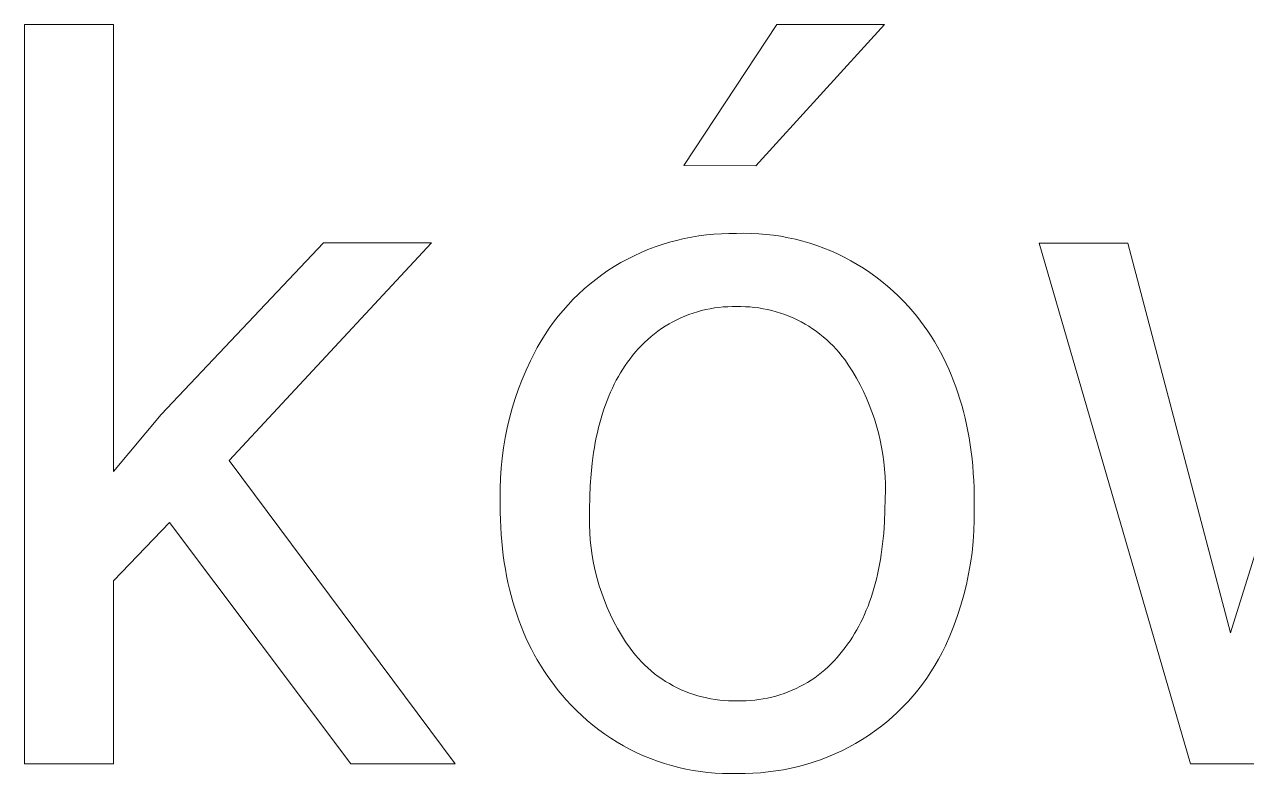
# Model space of a CAD drawing. Header units: millimetres. Extents: x -1519 to 3497, y -297 to 3208.
# Drawn here: x 2668.4 to 2751.3, y 99 to 149.7 of the extents above; entities that cross this region are included whole.
import ezdxf

# ---------------------------------------------------------------- set-up
doc = ezdxf.new("R2010")
doc.units = ezdxf.units.MM
doc.header["$MEASUREMENT"] = 0
doc.layers.add('Domyślny', color=7, linetype='Continuous', true_color=0x000000)

msp = doc.modelspace()

# ---------------------------------------------------------------- linework, layer by layer
at = {"layer": 'Domyślny', "color": 18, "lineweight": 15, "true_color": 0x000000}
for p, q in [((2668.434, 99.611), (2668.434, 149.722)), ((2668.434, 149.722), (2674.464, 149.722)), ((2674.464, 149.722), (2674.464, 119.421)), ((2713.132, 140.159), (2719.429, 149.731)), ((2726.729, 149.731), (2717.993, 140.143)), ((2719.429, 149.731), (2726.729, 149.731)), ((2717.993, 140.143), (2713.132, 140.159)), ((2712.142, 134.964), (2712.636, 135.097)), ((2712.636, 135.097), (2713.134, 135.214)), ((2713.134, 135.214), (2713.636, 135.315)), ((2713.636, 135.315), (2714.14, 135.399)), ((2714.14, 135.399), (2714.647, 135.466)), ((2714.647, 135.466), (2715.156, 135.516)), ((2715.156, 135.516), (2715.667, 135.55)), ((2715.667, 135.55), (2716.178, 135.566)), ((2716.178, 135.566), (2716.69, 135.566)), ((2716.69, 135.566), (2717.194, 135.576)), ((2717.194, 135.576), (2717.698, 135.569)), ((2717.698, 135.569), (2718.202, 135.544)), ((2718.202, 135.544), (2718.704, 135.503)), ((2718.704, 135.503), (2719.205, 135.445)), ((2719.205, 135.445), (2719.704, 135.37)), ((2719.704, 135.37), (2720.2, 135.278)), ((2720.2, 135.278), (2720.692, 135.169)), ((2720.692, 135.169), (2721.18, 135.044)), ((2721.18, 135.044), (2721.664, 134.903)), ((2677.705, 123.297), (2688.696, 134.923)), ((2696.029, 134.923), (2682.298, 120.173)), ((2688.696, 134.923), (2696.029, 134.923)), ((2709.754, 134.057), (2710.219, 134.27)), ((2710.219, 134.27), (2710.691, 134.467)), ((2710.691, 134.467), (2711.169, 134.649)), ((2711.169, 134.649), (2711.653, 134.814)), ((2711.653, 134.814), (2712.142, 134.964)), ((2721.664, 134.903), (2722.143, 134.745)), ((2722.143, 134.745), (2722.617, 134.571)), ((2722.617, 134.571), (2723.084, 134.381)), ((2723.084, 134.381), (2723.544, 134.175)), ((2747.458, 99.619), (2737.202, 134.914)), ((2737.202, 134.914), (2743.215, 134.914)), ((2743.215, 134.914), (2750.164, 108.489)), ((2750.164, 108.489), (2758.383, 134.914)), ((2708.405, 133.327), (2708.846, 133.585)), ((2708.846, 133.585), (2709.296, 133.829)), ((2709.296, 133.829), (2709.754, 134.057)), ((2723.544, 134.175), (2723.997, 133.954)), ((2723.997, 133.954), (2724.443, 133.718)), ((2724.443, 133.718), (2724.88, 133.467)), ((2724.88, 133.467), (2725.309, 133.201)), ((2707.148, 132.454), (2707.557, 132.759)), ((2707.557, 132.759), (2707.976, 133.051)), ((2707.976, 133.051), (2708.405, 133.327)), ((2725.309, 133.201), (2725.728, 132.921)), ((2725.728, 132.921), (2726.137, 132.627)), ((2726.137, 132.627), (2726.537, 132.319)), ((2705.987, 131.458), (2706.363, 131.803)), ((2706.363, 131.803), (2706.75, 132.135)), ((2706.75, 132.135), (2707.148, 132.454)), ((2726.537, 132.319), (2726.926, 131.998)), ((2726.926, 131.998), (2727.303, 131.664)), ((2705.272, 130.73), (2705.623, 131.1)), ((2705.623, 131.1), (2705.987, 131.458)), ((2727.303, 131.664), (2727.669, 131.317)), ((2727.669, 131.317), (2728.024, 130.959)), ((2728.024, 130.959), (2728.366, 130.588)), ((2704.607, 129.956), (2704.933, 130.349)), ((2704.933, 130.349), (2705.272, 130.73)), ((2713.47, 130.072), (2713.192, 129.964)), ((2713.752, 130.17), (2713.47, 130.072)), ((2714.037, 130.259), (2713.752, 130.17)), ((2714.325, 130.338), (2714.037, 130.259)), ((2714.615, 130.406), (2714.325, 130.338)), ((2714.908, 130.465), (2714.615, 130.406)), ((2715.202, 130.514), (2714.908, 130.465)), ((2715.498, 130.553), (2715.202, 130.514)), ((2715.795, 130.581), (2715.498, 130.553)), ((2716.093, 130.599), (2715.795, 130.581)), ((2716.391, 130.607), (2716.093, 130.599)), ((2716.69, 130.605), (2716.391, 130.607)), ((2716.993, 130.608), (2716.69, 130.605)), ((2717.296, 130.601), (2716.993, 130.608)), ((2717.599, 130.583), (2717.296, 130.601)), ((2717.901, 130.555), (2717.599, 130.583)), ((2718.202, 130.516), (2717.901, 130.555)), ((2718.501, 130.467), (2718.202, 130.516)), ((2718.798, 130.408), (2718.501, 130.467)), ((2719.093, 130.338), (2718.798, 130.408)), ((2719.386, 130.259), (2719.093, 130.338)), ((2719.676, 130.169), (2719.386, 130.259)), ((2719.962, 130.069), (2719.676, 130.169)), ((2720.245, 129.96), (2719.962, 130.069)), ((2728.366, 130.588), (2728.64, 130.272)), ((2728.64, 130.272), (2728.906, 129.949)), ((2703.997, 129.138), (2704.295, 129.552)), ((2704.295, 129.552), (2704.607, 129.956)), ((2711.865, 129.284), (2711.615, 129.122)), ((2712.121, 129.438), (2711.865, 129.284)), ((2712.382, 129.583), (2712.121, 129.438)), ((2712.647, 129.719), (2712.382, 129.583)), ((2712.917, 129.846), (2712.647, 129.719)), ((2713.192, 129.964), (2712.917, 129.846)), ((2720.524, 129.841), (2720.245, 129.96)), ((2720.798, 129.712), (2720.524, 129.841)), ((2721.068, 129.574), (2720.798, 129.712)), ((2721.334, 129.427), (2721.068, 129.574)), ((2721.593, 129.27), (2721.334, 129.427)), ((2721.848, 129.105), (2721.593, 129.27)), ((2728.906, 129.949), (2729.162, 129.62)), ((2729.162, 129.62), (2729.41, 129.284)), ((2729.41, 129.284), (2729.649, 128.943)), ((2703.443, 128.281), (2703.713, 128.714)), ((2703.713, 128.714), (2703.997, 129.138)), ((2710.674, 128.388), (2710.456, 128.185)), ((2710.9, 128.583), (2710.674, 128.388)), ((2711.132, 128.771), (2710.9, 128.583)), ((2711.37, 128.95), (2711.132, 128.771)), ((2711.615, 129.122), (2711.37, 128.95)), ((2722.096, 128.931), (2721.848, 129.105)), ((2722.338, 128.749), (2722.096, 128.931)), ((2722.574, 128.558), (2722.338, 128.749)), ((2722.803, 128.36), (2722.574, 128.558)), ((2729.649, 128.943), (2729.88, 128.594)), ((2729.88, 128.594), (2730.101, 128.24)), ((2702.949, 127.388), (2703.189, 127.839)), ((2703.189, 127.839), (2703.443, 128.281)), ((2710.04, 127.757), (2709.843, 127.532)), ((2710.244, 127.974), (2710.04, 127.757)), ((2710.456, 128.185), (2710.244, 127.974)), ((2723.026, 128.153), (2722.803, 128.36)), ((2723.241, 127.939), (2723.026, 128.153)), ((2723.448, 127.718), (2723.241, 127.939)), ((2723.648, 127.49), (2723.448, 127.718)), ((2730.101, 128.24), (2730.314, 127.879)), ((2730.314, 127.879), (2730.518, 127.512)), ((2702.437, 126.304), (2702.725, 126.93)), ((2702.725, 126.93), (2702.949, 127.388)), ((2709.306, 126.837), (2709.143, 126.604)), ((2709.474, 127.064), (2709.306, 126.837)), ((2709.654, 127.301), (2709.474, 127.064)), ((2709.843, 127.532), (2709.654, 127.301)), ((2723.839, 127.255), (2723.648, 127.49)), ((2724.023, 127.013), (2723.839, 127.255)), ((2724.304, 126.6), (2724.023, 127.013)), ((2730.518, 127.512), (2730.714, 127.138)), ((2730.714, 127.138), (2730.9, 126.758)), ((2730.9, 126.758), (2731.078, 126.372)), ((2702.169, 125.669), (2702.437, 126.304)), ((2708.833, 126.121), (2708.686, 125.87)), ((2708.985, 126.365), (2708.833, 126.121)), ((2709.143, 126.604), (2708.985, 126.365)), ((2724.572, 126.178), (2724.304, 126.6)), ((2724.825, 125.748), (2724.572, 126.178)), ((2731.078, 126.372), (2731.247, 125.979)), ((2731.247, 125.979), (2731.408, 125.58)), ((2701.923, 125.026), (2702.169, 125.669)), ((2708.277, 125.084), (2708.152, 124.81)), ((2708.408, 125.352), (2708.277, 125.084)), ((2708.545, 125.614), (2708.408, 125.352)), ((2708.686, 125.87), (2708.545, 125.614)), ((2725.064, 125.309), (2724.825, 125.748)), ((2725.288, 124.862), (2725.064, 125.309)), ((2731.408, 125.58), (2731.559, 125.174)), ((2731.559, 125.174), (2731.702, 124.763)), ((2701.494, 123.716), (2701.698, 124.374)), ((2701.698, 124.374), (2701.923, 125.026)), ((2707.916, 124.244), (2707.807, 123.953)), ((2708.031, 124.53), (2707.916, 124.244)), ((2708.152, 124.81), (2708.031, 124.53)), ((2725.497, 124.409), (2725.288, 124.862)), ((2725.692, 123.948), (2725.497, 124.409)), ((2731.702, 124.763), (2731.837, 124.344)), ((2731.837, 124.344), (2731.962, 123.92)), ((2701.313, 123.051), (2701.494, 123.716)), ((2707.702, 123.655), (2707.603, 123.352)), ((2707.807, 123.953), (2707.702, 123.655)), ((2725.87, 123.482), (2725.692, 123.948)), ((2726.033, 123.01), (2725.87, 123.482)), ((2731.962, 123.92), (2732.079, 123.489)), ((2732.079, 123.489), (2732.187, 123.052)), ((2674.464, 119.421), (2677.705, 123.297)), ((2701.154, 122.381), (2701.313, 123.051)), ((2707.421, 122.727), (2707.338, 122.406)), ((2707.51, 123.042), (2707.421, 122.727)), ((2707.603, 123.352), (2707.51, 123.042)), ((2726.181, 122.532), (2726.033, 123.01)), ((2732.187, 123.052), (2732.286, 122.608)), ((2732.286, 122.608), (2732.377, 122.158)), ((2701.017, 121.706), (2701.154, 122.381)), ((2707.26, 122.078), (2707.188, 121.745)), ((2707.338, 122.406), (2707.26, 122.078)), ((2726.312, 122.05), (2726.181, 122.532)), ((2726.428, 121.564), (2726.312, 122.05)), ((2732.377, 122.158), (2732.459, 121.702)), ((2700.811, 120.343), (2700.902, 121.026)), ((2700.902, 121.026), (2701.017, 121.706)), ((2707.059, 121.061), (2707.003, 120.71)), ((2707.121, 121.406), (2707.059, 121.061)), ((2707.188, 121.745), (2707.121, 121.406)), ((2726.527, 121.074), (2726.428, 121.564)), ((2726.61, 120.582), (2726.527, 121.074)), ((2732.459, 121.702), (2732.533, 121.239)), ((2732.533, 121.239), (2732.598, 120.77)), ((2682.298, 120.173), (2697.632, 99.611)), ((2700.741, 119.658), (2700.811, 120.343)), ((2707.003, 120.71), (2706.906, 119.991)), ((2726.677, 120.086), (2726.61, 120.582)), ((2732.598, 120.77), (2732.654, 120.295)), ((2732.654, 120.295), (2732.701, 119.813)), ((2700.695, 118.97), (2700.741, 119.658)), ((2706.906, 119.991), (2706.831, 119.247)), ((2726.727, 119.589), (2726.677, 120.086)), ((2726.761, 119.091), (2726.727, 119.589)), ((2732.701, 119.813), (2732.74, 119.325)), ((2732.74, 119.325), (2732.77, 118.83)), ((2700.671, 118.281), (2700.695, 118.97)), ((2706.777, 118.48), (2706.745, 117.689)), ((2706.831, 119.247), (2706.777, 118.48)), ((2726.778, 118.591), (2726.761, 119.091)), ((2726.778, 118.092), (2726.778, 118.591)), ((2732.77, 118.83), (2732.792, 118.329)), ((2700.671, 117.592), (2700.671, 118.281)), ((2706.745, 117.689), (2706.734, 116.874)), ((2726.762, 117.592), (2726.778, 118.092)), ((2732.792, 118.329), (2732.809, 117.308)), ((2700.671, 117.175), (2700.671, 117.592)), ((2700.675, 116.664), (2700.671, 117.175)), ((2706.734, 116.874), (2706.718, 116.348)), ((2726.721, 116.01), (2726.752, 116.79)), ((2726.752, 116.79), (2726.762, 117.592)), ((2732.809, 116.874), (2732.808, 116.141)), ((2732.809, 117.308), (2732.809, 116.874)), ((2678.256, 115.964), (2674.464, 112.022)), ((2690.55, 99.611), (2678.256, 115.964)), ((2700.688, 116.16), (2700.675, 116.664)), ((2700.71, 115.662), (2700.688, 116.16)), ((2706.718, 116.348), (2706.72, 115.823)), ((2726.668, 115.253), (2726.721, 116.01)), ((2732.808, 116.141), (2732.782, 115.407)), ((2700.741, 115.17), (2700.71, 115.662)), ((2700.781, 114.685), (2700.741, 115.17)), ((2706.72, 115.823), (2706.74, 115.297)), ((2706.74, 115.297), (2706.779, 114.772)), ((2726.595, 114.52), (2726.668, 115.253)), ((2732.782, 115.407), (2732.73, 114.676)), ((2700.829, 114.206), (2700.781, 114.685)), ((2706.779, 114.772), (2706.836, 114.25)), ((2726.501, 113.809), (2726.595, 114.52)), ((2732.73, 114.676), (2732.653, 113.946)), ((2700.886, 113.733), (2700.829, 114.206)), ((2700.952, 113.266), (2700.886, 113.733)), ((2706.836, 114.25), (2706.911, 113.729)), ((2706.911, 113.729), (2707.004, 113.211)), ((2726.446, 113.462), (2726.501, 113.809)), ((2732.653, 113.946), (2732.551, 113.219)), ((2701.027, 112.806), (2700.952, 113.266)), ((2701.11, 112.352), (2701.027, 112.806)), ((2707.004, 113.211), (2707.115, 112.697)), ((2707.115, 112.697), (2707.244, 112.188)), ((2726.25, 112.457), (2726.32, 112.786)), ((2726.32, 112.786), (2726.386, 113.121)), ((2726.386, 113.121), (2726.446, 113.462)), ((2732.551, 113.219), (2732.425, 112.497)), ((2674.464, 112.022), (2674.464, 99.611)), ((2701.202, 111.904), (2701.11, 112.352)), ((2701.303, 111.463), (2701.202, 111.904)), ((2707.244, 112.188), (2707.391, 111.683)), ((2726.005, 111.503), (2726.092, 111.815)), ((2726.092, 111.815), (2726.173, 112.133)), ((2726.173, 112.133), (2726.25, 112.457)), ((2732.425, 112.497), (2732.273, 111.779)), ((2701.413, 111.028), (2701.303, 111.463)), ((2701.531, 110.599), (2701.413, 111.028)), ((2707.391, 111.683), (2707.556, 111.183)), ((2707.556, 111.183), (2707.737, 110.689)), ((2725.815, 110.895), (2725.913, 111.196)), ((2725.913, 111.196), (2726.005, 111.503)), ((2732.097, 111.067), (2731.896, 110.361)), ((2732.273, 111.779), (2732.097, 111.067)), ((2701.658, 110.177), (2701.531, 110.599)), ((2701.794, 109.76), (2701.658, 110.177)), ((2707.737, 110.689), (2707.936, 110.203)), ((2707.936, 110.203), (2708.152, 109.723)), ((2725.49, 110.027), (2725.604, 110.311)), ((2725.604, 110.311), (2725.712, 110.6)), ((2725.712, 110.6), (2725.815, 110.895)), ((2731.896, 110.361), (2731.671, 109.663)), ((2701.939, 109.351), (2701.794, 109.76)), ((2702.092, 108.947), (2701.939, 109.351)), ((2708.152, 109.723), (2708.384, 109.251)), ((2725.117, 109.21), (2725.247, 109.477)), ((2725.247, 109.477), (2725.371, 109.749)), ((2725.371, 109.749), (2725.49, 110.027)), ((2731.671, 109.663), (2731.423, 108.973)), ((2702.254, 108.55), (2702.092, 108.947)), ((2702.424, 108.159), (2702.254, 108.55)), ((2708.384, 109.251), (2708.633, 108.788)), ((2708.633, 108.788), (2708.898, 108.333)), ((2724.695, 108.444), (2724.841, 108.694)), ((2724.841, 108.694), (2724.982, 108.949)), ((2724.982, 108.949), (2725.117, 109.21)), ((2731.423, 108.973), (2731.15, 108.292)), ((2702.604, 107.774), (2702.424, 108.159)), ((2702.792, 107.396), (2702.604, 107.774)), ((2708.898, 108.333), (2709.178, 107.888)), ((2709.178, 107.888), (2709.474, 107.453)), ((2724.056, 107.503), (2724.224, 107.73)), ((2724.224, 107.73), (2724.387, 107.963)), ((2724.387, 107.963), (2724.544, 108.201)), ((2724.544, 108.201), (2724.695, 108.444)), ((2731.15, 108.292), (2730.855, 107.62)), ((2702.988, 107.024), (2702.792, 107.396)), ((2703.193, 106.658), (2702.988, 107.024)), ((2709.474, 107.453), (2709.655, 107.213)), ((2709.655, 107.213), (2709.845, 106.979)), ((2709.845, 106.979), (2710.043, 106.752)), ((2723.51, 106.817), (2723.7, 107.04)), ((2723.7, 107.04), (2723.882, 107.268)), ((2723.882, 107.268), (2724.056, 107.503)), ((2730.63, 107.165), (2730.391, 106.718)), ((2730.855, 107.62), (2730.63, 107.165)), ((2703.407, 106.299), (2703.193, 106.658)), ((2703.63, 105.946), (2703.407, 106.299)), ((2710.043, 106.752), (2710.249, 106.532)), ((2710.249, 106.532), (2710.462, 106.319)), ((2710.462, 106.319), (2710.682, 106.114)), ((2710.682, 106.114), (2710.91, 105.916)), ((2722.68, 105.995), (2722.898, 106.19)), ((2722.898, 106.19), (2723.109, 106.392)), ((2723.109, 106.392), (2723.313, 106.601)), ((2723.313, 106.601), (2723.51, 106.817)), ((2730.137, 106.279), (2729.868, 105.849)), ((2730.391, 106.718), (2730.137, 106.279)), ((2703.861, 105.6), (2703.63, 105.946)), ((2704.101, 105.259), (2703.861, 105.6)), ((2704.35, 104.926), (2704.101, 105.259)), ((2710.91, 105.916), (2711.144, 105.727)), ((2711.144, 105.727), (2711.384, 105.546)), ((2711.384, 105.546), (2711.631, 105.373)), ((2711.631, 105.373), (2711.884, 105.209)), ((2711.884, 105.209), (2712.142, 105.054)), ((2721.499, 105.136), (2721.746, 105.292)), ((2721.746, 105.292), (2721.989, 105.456)), ((2721.989, 105.456), (2722.225, 105.627)), ((2722.225, 105.627), (2722.456, 105.807)), ((2722.456, 105.807), (2722.68, 105.995)), ((2729.585, 105.428), (2729.288, 105.017)), ((2729.868, 105.849), (2729.585, 105.428)), ((2704.607, 104.598), (2704.35, 104.926)), ((2704.873, 104.277), (2704.607, 104.598)), ((2712.142, 105.054), (2712.405, 104.908)), ((2712.405, 104.908), (2712.674, 104.771)), ((2712.674, 104.771), (2712.947, 104.643)), ((2712.947, 104.643), (2713.224, 104.525)), ((2713.224, 104.525), (2713.505, 104.417)), ((2713.505, 104.417), (2713.789, 104.319)), ((2719.639, 104.294), (2719.916, 104.387)), ((2719.916, 104.387), (2720.19, 104.489)), ((2720.19, 104.489), (2720.46, 104.601)), ((2720.46, 104.601), (2720.726, 104.722)), ((2720.726, 104.722), (2720.989, 104.851)), ((2720.989, 104.851), (2721.246, 104.989)), ((2721.246, 104.989), (2721.499, 105.136)), ((2728.977, 104.616), (2728.654, 104.225)), ((2729.288, 105.017), (2728.977, 104.616)), ((2705.147, 103.962), (2704.873, 104.277)), ((2705.486, 103.591), (2705.147, 103.962)), ((2705.837, 103.233), (2705.486, 103.591)), ((2713.789, 104.319), (2714.077, 104.23)), ((2714.077, 104.23), (2714.368, 104.152)), ((2714.368, 104.152), (2714.662, 104.084)), ((2714.662, 104.084), (2714.957, 104.025)), ((2714.957, 104.025), (2715.255, 103.978)), ((2715.255, 103.978), (2715.553, 103.94)), ((2715.553, 103.94), (2715.853, 103.913)), ((2715.853, 103.913), (2716.154, 103.897)), ((2716.154, 103.897), (2716.455, 103.891)), ((2716.455, 103.891), (2716.757, 103.895)), ((2716.757, 103.895), (2717.049, 103.891)), ((2717.049, 103.891), (2717.341, 103.897)), ((2717.341, 103.897), (2717.633, 103.912)), ((2717.633, 103.912), (2717.924, 103.937)), ((2717.924, 103.937), (2718.215, 103.972)), ((2718.215, 103.972), (2718.503, 104.017)), ((2718.503, 104.017), (2718.791, 104.072)), ((2718.791, 104.072), (2719.076, 104.137)), ((2719.076, 104.137), (2719.359, 104.211)), ((2719.359, 104.211), (2719.639, 104.294)), ((2728.317, 103.846), (2727.968, 103.478)), ((2728.654, 104.225), (2728.317, 103.846)), ((2706.201, 102.886), (2705.837, 103.233)), ((2706.575, 102.552), (2706.201, 102.886)), ((2727.234, 102.778), (2726.85, 102.447)), ((2727.607, 103.122), (2727.234, 102.778)), ((2727.968, 103.478), (2727.607, 103.122)), ((2706.961, 102.23), (2706.575, 102.552)), ((2707.358, 101.922), (2706.961, 102.23)), ((2707.764, 101.628), (2707.358, 101.922)), ((2726.455, 102.129), (2726.049, 101.824)), ((2726.85, 102.447), (2726.455, 102.129)), ((2708.181, 101.347), (2707.764, 101.628)), ((2708.607, 101.081), (2708.181, 101.347)), ((2709.041, 100.829), (2708.607, 101.081)), ((2725.209, 101.256), (2724.759, 100.991)), ((2725.634, 101.533), (2725.209, 101.256)), ((2726.049, 101.824), (2725.634, 101.533)), ((2709.484, 100.592), (2709.041, 100.829)), ((2709.935, 100.371), (2709.484, 100.592)), ((2710.393, 100.165), (2709.935, 100.371)), ((2723.36, 100.289), (2722.878, 100.086)), ((2723.834, 100.507), (2723.36, 100.289)), ((2724.3, 100.741), (2723.834, 100.507)), ((2724.759, 100.991), (2724.3, 100.741)), ((2674.464, 99.611), (2668.434, 99.611)), ((2697.632, 99.611), (2690.55, 99.611)), ((2710.857, 99.974), (2710.393, 100.165)), ((2711.328, 99.799), (2710.857, 99.974)), ((2711.804, 99.641), (2711.328, 99.799)), ((2712.286, 99.498), (2711.804, 99.641)), ((2712.772, 99.372), (2712.286, 99.498)), ((2720.894, 99.44), (2720.386, 99.321)), ((2721.398, 99.577), (2720.894, 99.44)), ((2721.897, 99.73), (2721.398, 99.577)), ((2722.391, 99.9), (2721.897, 99.73)), ((2722.878, 100.086), (2722.391, 99.9)), ((2752.352, 99.619), (2747.458, 99.619)), ((2713.262, 99.263), (2712.772, 99.372)), ((2713.755, 99.17), (2713.262, 99.263)), ((2714.252, 99.094), (2713.755, 99.17)), ((2714.75, 99.035), (2714.252, 99.094)), ((2715.251, 98.992), (2714.75, 99.035)), ((2715.752, 98.967), (2715.251, 98.992)), ((2716.254, 98.959), (2715.752, 98.967)), ((2716.757, 98.968), (2716.254, 98.959)), ((2717.279, 98.966), (2716.757, 98.968)), ((2717.8, 98.982), (2717.279, 98.966)), ((2718.321, 99.015), (2717.8, 98.982)), ((2718.841, 99.065), (2718.321, 99.015)), ((2719.359, 99.133), (2718.841, 99.065)), ((2719.874, 99.219), (2719.359, 99.133)), ((2720.386, 99.321), (2719.874, 99.219))]:
    msp.add_line(p, q, dxfattribs=at)

doc.saveas('drawing.dxf')
